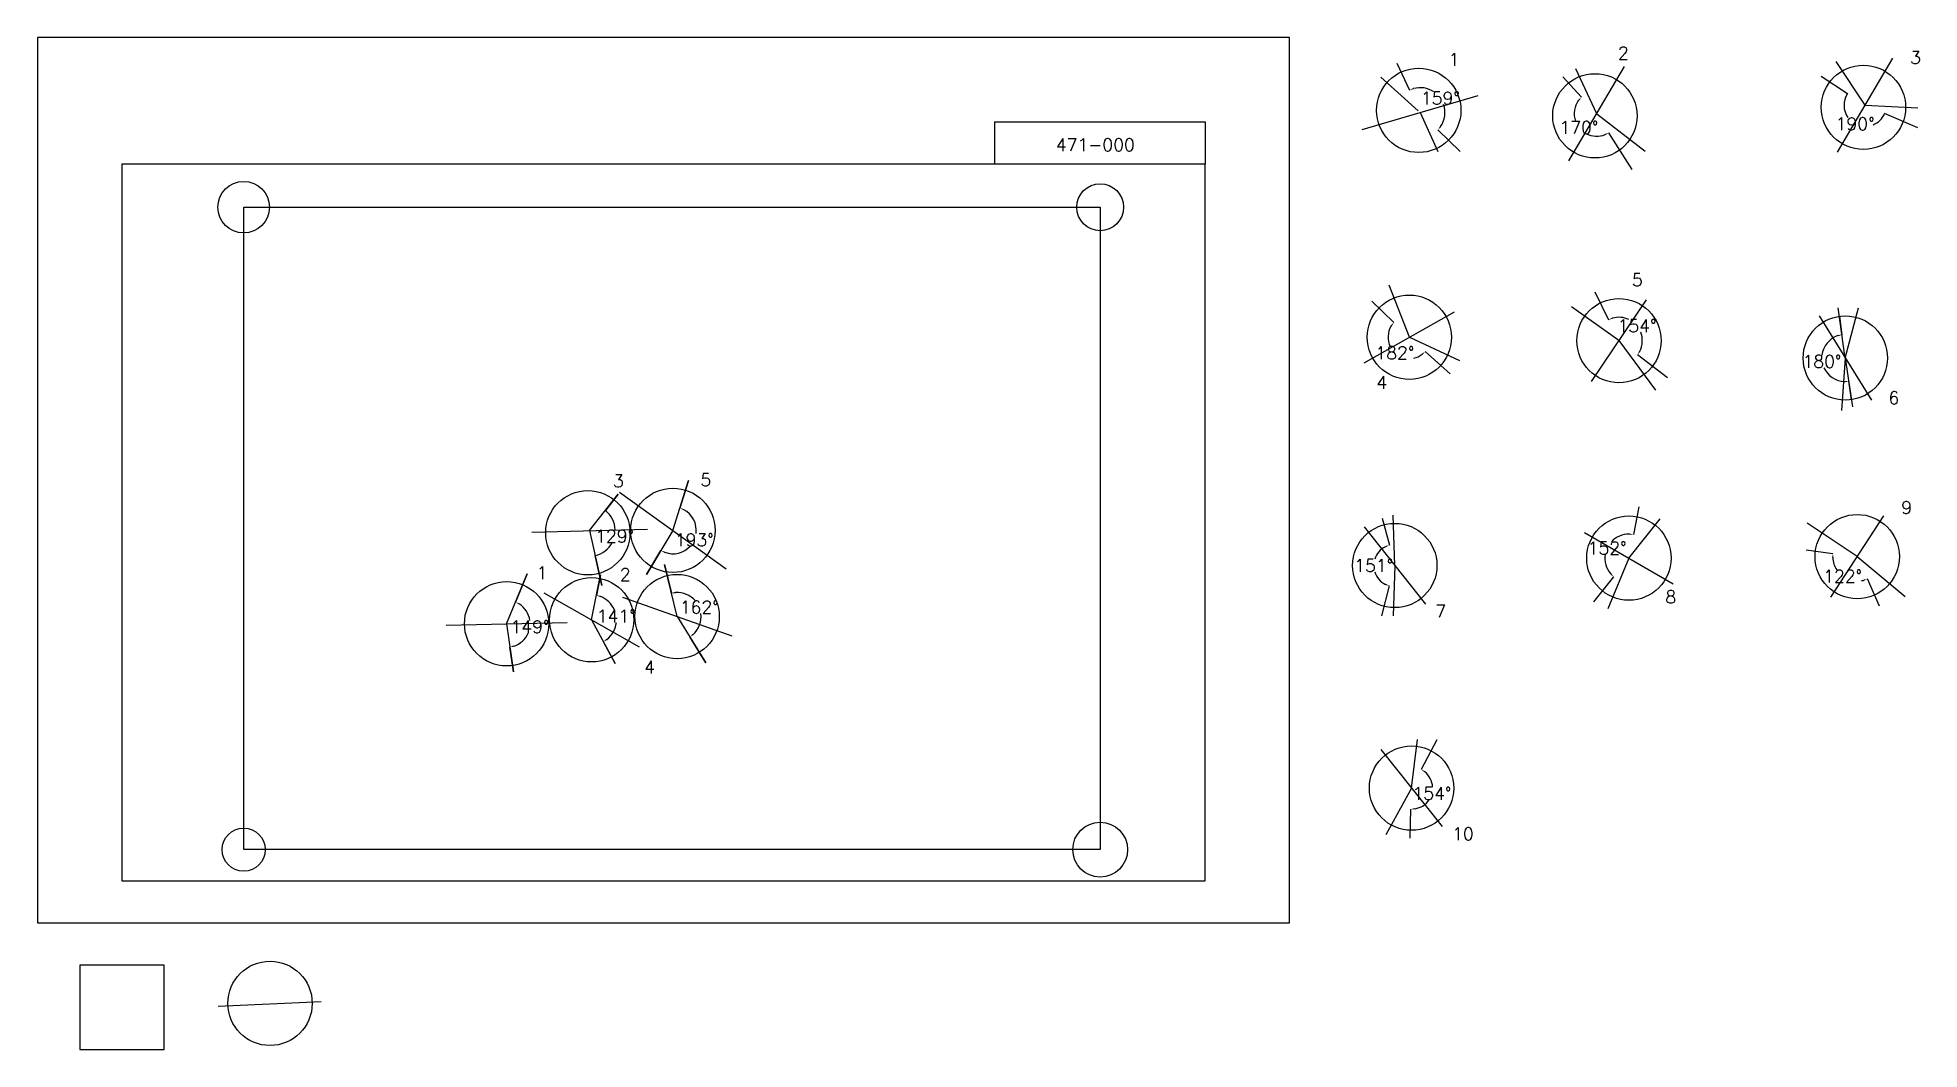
# Model space of a CAD drawing. Extents: x 0 to 2232157, y -150000 to 1050000.
import ezdxf

# ---------------------------------------------------------------- set-up
doc = ezdxf.new("R2010")
doc.units = 0
doc.header["$MEASUREMENT"] = 0
doc.layers.get('0').update_dxf_attribs({"linetype": 'CONTINUOUS'})
doc.layers.get('Defpoints').update_dxf_attribs({"linetype": 'CONTINUOUS'})
for name, color, linetype in [('_0-0_', 7, 'CONTINUOUS'), ('_0-1_V-nasSTD', 7, 'CONTINUOUS'), ('_0-2_番号', 7, 'CONTINUOUS'), ('ADD_LINE', 7, 'CONTINUOUS'), ('文字', 7, 'CONTINUOUS')]:
    doc.layers.add(name, color=color, linetype=linetype)
doc.layers.add('位置合わせ用', color=7, linetype='CONTINUOUS', plot=False)
doc.styles.get("Standard").update_dxf_attribs({"font": 'txt', "height": 15000, "bigfont": 'bigfont.shx'})
doc.dimstyles.get("Standard").update_dxf_attribs({"dimtxt": 0.18, "dimasz": 0.18, "dimexe": 0.18, "dimexo": 0.0625, "dimgap": 0.09, "dimtad": 0, "dimtih": 1, "dimtoh": 1, "dimdec": 4, "dimzin": 0, "dimdsep": 46, "dimtxsty": 'Standard', "dimcen": 0.09, "dimadec": 0, "dimazin": 0, "dimtfac": 1, "dimtdec": 4, "dimtofl": 0, "dimtmove": 0, "dimatfit": 3, "dimfxl": 1, "dimtolj": 1, "dimtzin": 0, "dimarcsym": 0})
picture_1 = doc.add_image_def('image1.jpg', size_in_pixel=(800, 600))

# ---------------------------------------------------------------- blocks, each defined once
blk = doc.blocks.new('-000-CCURVE_ORG002')
at = {"layer": '_0-0_', "color": 5, "linetype": 'Continuous'}
for p, q in [((30, -10), (10, -10)), ((10, -10), (10, -30)), ((30, -30), (30, -10)), ((10, -30), (30, -30))]:
    blk.add_line(p, q, dxfattribs=at)
blk = doc.blocks.new('-008-$$ATRU$$11$$背景色$$色$$0_0_0')
at = {"layer": '_0-2_番号'}
blk.add_blockref('-000-CCURVE_ORG002', (0, 0), dxfattribs=at)
blk = doc.blocks.new('*D27')
at = {"layer": 'ADD_LINE', "color": 0, "linetype": 'Continuous', "lineweight": -2}
for p, q in [((1612482, 1019756), (1627428, 987858)), ((1687501, 914862), (1661045, 940619))]:
    blk.add_line(p, q, dxfattribs=at)
for start, end in [(56.545283, 105.372513), (325.500671, 18.98263)]:
    blk.add_arc((1639931, 961175), 29468, start, end, dxfattribs=at)
at = {"layer": 'ADD_LINE', "color": 0}
for points in [[(1631831, 990370), (1632407, 988806), (1627428, 987858)], [(1663572, 945013), (1664860, 943956), (1661045, 940619)]]:
    blk.add_solid(points, dxfattribs=at)
at = {"layer": 'Defpoints', "color": 0}
for p in [(1612482, 1019756), (1639931, 961175), (1669045, 965723), (1687501, 914862)]:
    blk.add_point(p, dxfattribs=at)
at = {"layer": 'ADD_LINE', "color": 0, "linetype": 'Continuous', "insert": (1663940, 978260), "char_height": 15000, "attachment_point": 5}
blk.add_mtext('\\A1;159%%d', dxfattribs=at)
blk = doc.blocks.new('*D28')
at = {"color": 0, "linetype": 'Continuous', "lineweight": -2}
for p, q in [((1809179, 1003391), (1831324, 979396)), ((1891517, 893504), (1863720, 937271))]:
    blk.add_line(p, q, dxfattribs=at)
for start, end in [(143.458517, 199.177328), (242.968088, 291.666013)]:
    blk.add_arc((1849418, 959791), 26678, start, end, dxfattribs=at)
at = {"color": 0}
for points in [[(1828604, 975119), (1827364, 976233), (1831324, 979396)], [(1859646, 934256), (1858888, 935740), (1863721, 937271)]]:
    blk.add_solid(points, dxfattribs=at)
at = {"layer": 'Defpoints', "color": 0}
for p in [(1809179, 1003391), (1823088, 955491), (1849418, 959791), (1891518, 893504)]:
    blk.add_point(p, dxfattribs=at)
at = {"color": 0, "linetype": 'Continuous', "insert": (1828270, 943528), "char_height": 15000, "attachment_point": 5}
blk.add_mtext('\\A1;170%%d', dxfattribs=at)
blk = doc.blocks.new('*D31')
at = {"layer": 'ADD_LINE', "color": 0, "linetype": 'Continuous', "lineweight": -2}
for p, q in [((2115662, 1004203), (2146913, 983688)), ((2230150, 942907), (2190978, 959896))]:
    blk.add_line(p, q, dxfattribs=at)
for start, end in [(146.716384, 215.556167), (291.744567, 336.55299)]:
    blk.add_arc((2167922, 969896), 25131, start, end, dxfattribs=at)
at = {"layer": 'ADD_LINE', "color": 0}
for points in [[(2146913, 983688), (2146913, 983688), (2146913, 983688)], [(2190978, 959896), (2190978, 959896), (2190978, 959896)]]:
    blk.add_solid(points, dxfattribs=at)
at = {"layer": 'Defpoints', "color": 0}
for p in [(2115662, 1004204), (2167922, 969896), (2146156, 957332), (2230150, 942907)]:
    blk.add_point(p, dxfattribs=at)
at = {"layer": 'ADD_LINE', "color": 0, "linetype": 'Continuous', "insert": (2155982, 947782), "char_height": 15000, "attachment_point": 5}
blk.add_mtext('\\A1;190%%d', dxfattribs=at)
blk = doc.blocks.new('*D492')
at = {"color": 0, "linetype": 'Continuous', "lineweight": -2}
for p, q in [((1582560, 737261), (1608834, 712185)), ((1675657, 651191), (1646046, 677753))]:
    blk.add_line(p, q, dxfattribs=at)
for start, end in [(147.654398, 205.986177), (282.024317, 306.788949)]:
    blk.add_arc((1627174, 694681), 25352, start, end, dxfattribs=at)
at = {"color": 0}
for points in [[(1606412, 707733), (1605099, 708759), (1608834, 712185)], [(1642919, 673763), (1641794, 674993), (1646046, 677753)]]:
    blk.add_solid(points, dxfattribs=at)
at = {"layer": 'Defpoints', "color": 0}
for p in [(1582560, 737262), (1627174, 694681), (1602920, 687300), (1675658, 651190)]:
    blk.add_point(p, dxfattribs=at)
at = {"color": 0, "linetype": 'Continuous', "insert": (1609955, 676073), "char_height": 15000, "attachment_point": 5}
blk.add_mtext('\\A1;182%%d', dxfattribs=at)
blk = doc.blocks.new('*D493')
at = {"color": 0, "linetype": 'Continuous', "lineweight": -2}
for p, q in [((1847215, 748386), (1863522, 715452)), ((1933285, 646506), (1897834, 673710))]:
    blk.add_line(p, q, dxfattribs=at)
for start, end in [(64.877904, 105.999917), (332.840982, 21.383423)]:
    blk.add_arc((1875830, 690596), 27737, start, end, dxfattribs=at)
at = {"color": 0}
for points in [[(1867883, 718035), (1868485, 716481), (1863522, 715453)], [(1899804, 678380), (1901213, 677489), (1897835, 673710)]]:
    blk.add_solid(points, dxfattribs=at)
at = {"layer": 'Defpoints', "color": 0}
for p in [(1847214, 748386), (1887525, 715747), (1875830, 690596), (1933286, 646506)]:
    blk.add_point(p, dxfattribs=at)
at = {"color": 0, "linetype": 'Continuous', "insert": (1897257, 708209), "char_height": 15000, "attachment_point": 5}
blk.add_mtext('\\A1;154%%d', dxfattribs=at)
blk = doc.blocks.new('*D494')
at = {"color": 0, "linetype": 'Continuous', "lineweight": -2}
for p, q in [((2097719, 442479), (2129651, 438247)), ((2185031, 375777), (2170441, 407971))]:
    blk.add_line(p, q, dxfattribs=at)
for start, end in [(182.32444, 213.011449), (280.28229, 284.506363)]:
    blk.add_arc((2158450, 434431), 29051, start, end, dxfattribs=at)
at = {"color": 0}
for points in [[(2130255, 433215), (2128590, 433290), (2129651, 438247)], [(2166004, 405520), (2165449, 407092), (2170441, 407970)]]:
    blk.add_solid(points, dxfattribs=at)
at = {"layer": 'Defpoints', "color": 0}
for p in [(2097719, 442479), (2158450, 434431), (2134111, 418569), (2185032, 375776)]:
    blk.add_point(p, dxfattribs=at)
at = {"color": 0, "linetype": 'Continuous', "insert": (2141135, 411104), "char_height": 15000, "attachment_point": 5}
blk.add_mtext('\\A1;122%%d', dxfattribs=at)
blk = doc.blocks.new('*D495')
at = {"color": 0, "linetype": 'Continuous', "lineweight": -2}
for p, q in [((1899485, 493442), (1893065, 460614)), ((1845899, 380648), (1869761, 410403))]:
    blk.add_line(p, q, dxfattribs=at)
for start, end in [(88.997379, 136.834749), (170.916699, 221.208715)]:
    blk.add_arc((1887594, 432640), 28505, start, end, dxfattribs=at)
at = {"color": 0}
for points in [[(1888005, 460311), (1888181, 461969), (1893065, 460615)], [(1865573, 413259), (1866726, 414463), (1869761, 410403)]]:
    blk.add_solid(points, dxfattribs=at)
at = {"layer": 'Defpoints', "color": 0}
for p in [(1899486, 493442), (1869381, 454567), (1887594, 432640), (1845899, 380648)]:
    blk.add_point(p, dxfattribs=at)
at = {"color": 0, "linetype": 'Continuous', "insert": (1861739, 444640), "char_height": 15000, "attachment_point": 5}
blk.add_mtext('\\A1;152%%d', dxfattribs=at)
blk = doc.blocks.new('*D496')
at = {"color": 0, "linetype": 'Continuous', "lineweight": -2}
for p, q in [((1594921, 479957), (1603443, 448007)), ((1594453, 364310), (1603625, 399771))]:
    blk.add_line(p, q, dxfattribs=at)
for start, end in [(116.442259, 162.722612), (197.730428, 243.989803)]:
    blk.add_arc((1609870, 423913), 24936, start, end, dxfattribs=at)
at = {"color": 0}
for points in [[(1599060, 445461), (1598471, 447020), (1603443, 448007)], [(1598646, 400720), (1599223, 402284), (1603625, 399771)]]:
    blk.add_solid(points, dxfattribs=at)
at = {"layer": 'Defpoints', "color": 0}
for p in [(1594921, 479958), (1587247, 434403), (1609870, 423913), (1594453, 364310)]:
    blk.add_point(p, dxfattribs=at)
at = {"color": 0, "linetype": 'Continuous', "insert": (1584933, 423819), "char_height": 15000, "attachment_point": 5}
blk.add_mtext('\\A1;151%%d', dxfattribs=at)
blk = doc.blocks.new('*D497')
at = {"color": 0, "linetype": 'Continuous', "lineweight": -2}
for p, q in [((2137280, 719501), (2140368, 697666)), ((2151611, 620534), (2148379, 642348))]:
    blk.add_line(p, q, dxfattribs=at)
for start, end in [(108.314688, 172.816777), (204.310121, 268.164898)]:
    blk.add_arc((2144282, 669994), 27948, start, end, dxfattribs=at)
at = {"color": 0}
for points in [[(2135690, 695715), (2135310, 697337), (2140368, 697666)], [(2143435, 641228), (2143339, 642892), (2148379, 642348)]]:
    blk.add_solid(points, dxfattribs=at)
at = {"layer": 'Defpoints', "color": 0}
for p in [(2137280, 719501), (2144282, 669994), (2122350, 652671), (2151611, 620534)]:
    blk.add_point(p, dxfattribs=at)
at = {"color": 0, "linetype": 'Continuous', "insert": (2116623, 665988), "char_height": 15000, "attachment_point": 5}
blk.add_mtext('\\A1;180%%d', dxfattribs=at)
blk = doc.blocks.new('*D662')
at = {"color": 0, "linetype": 'Continuous', "lineweight": -2}
for p, q in [((1659684, 217062), (1641346, 182000)), ((1628066, 100544), (1629066, 134978))]:
    blk.add_line(p, q, dxfattribs=at)
for start, end in [(2.755917, 50.881259), (279.845571, 326.395586)]:
    blk.add_arc((1629789, 159904), 24936, start, end, dxfattribs=at)
at = {"color": 0}
for points in [[(1645980, 179947), (1645064, 178555), (1641346, 182001)], [(1633993, 136166), (1634112, 134504), (1629066, 134978)]]:
    blk.add_solid(points, dxfattribs=at)
at = {"layer": 'Defpoints', "color": 0}
for p in [(1659684, 217062), (1629789, 159904), (1648804, 143771), (1628066, 100544)]:
    blk.add_point(p, dxfattribs=at)
at = {"color": 0, "linetype": 'Continuous', "insert": (1653916, 153603), "char_height": 15000, "attachment_point": 5}
blk.add_mtext('\\A1;154%%d', dxfattribs=at)
blk = doc.blocks.new('*D665')
at = {"layer": 'ADD_LINE', "color": 0, "linetype": 'Continuous', "lineweight": -2}
for p, q in [((580808, 413858), (567001, 380543)), ((564396, 297801), (560235, 327181))]:
    blk.add_line(p, q, dxfattribs=at)
for start, end in [(8.234428, 57.199914), (288.349014, 336.748092)]:
    blk.add_arc((556326, 354786), 27881, start, end, dxfattribs=at)
at = {"layer": 'ADD_LINE', "color": 0}
for points in [[(571816, 378961), (571043, 377485), (567001, 380544)], [(564913, 329134), (565294, 327511), (560235, 327180)]]:
    blk.add_solid(points, dxfattribs=at)
at = {"layer": 'Defpoints', "color": 0}
for p in [(580808, 413858), (556326, 354786), (579937, 339958), (564396, 297801)]:
    blk.add_point(p, dxfattribs=at)
at = {"layer": 'ADD_LINE', "color": 0, "linetype": 'Continuous', "insert": (583986, 351280), "char_height": 15000, "attachment_point": 5}
blk.add_mtext('\\A1;149%%d', dxfattribs=at)
blk = doc.blocks.new('*D668')
at = {"color": 0, "linetype": 'Continuous', "lineweight": -2}
for p, q in [((667501, 412817), (662789, 388520)), ((685207, 307480), (671164, 333558))]:
    blk.add_line(p, q, dxfattribs=at)
for start, end in [(23.875006, 69.307392), (308.020308, 354.061063)]:
    blk.add_arc((657170, 359545), 29516, start, end, dxfattribs=at)
at = {"color": 0}
for points in [[(667827, 387958), (667372, 386355), (662789, 388521)], [(674894, 336990), (675806, 335595), (671164, 333558)]]:
    blk.add_solid(points, dxfattribs=at)
at = {"layer": 'Defpoints', "color": 0}
for p in [(667501, 412817), (657170, 359545), (685708, 352010), (685208, 307480)]:
    blk.add_point(p, dxfattribs=at)
at = {"color": 0, "linetype": 'Continuous', "insert": (686349, 363991), "char_height": 15000, "attachment_point": 5}
blk.add_mtext('\\A1;141%%d', dxfattribs=at)
blk = doc.blocks.new('*D671')
at = {"layer": 'ADD_LINE', "color": 0, "linetype": 'Continuous', "lineweight": -2}
for p, q in [((688646, 508692), (673427, 489172)), ((669420, 400373), (661455, 435673))]:
    blk.add_line(p, q, dxfattribs=at)
for start, end in [(1.658515, 52.0579), (282.715467, 332.245592)]:
    blk.add_arc((654781, 465256), 30326, start, end, dxfattribs=at)
at = {"layer": 'ADD_LINE', "color": 0}
for points in [[(673427, 489172), (673427, 489172), (673427, 489172)], [(661456, 435673), (661456, 435673), (661455, 435673)]]:
    blk.add_solid(points, dxfattribs=at)
at = {"layer": 'Defpoints', "color": 0}
for p in [(688646, 508692), (654781, 465256), (679872, 448223), (669420, 400373)]:
    blk.add_point(p, dxfattribs=at)
at = {"layer": 'ADD_LINE', "color": 0, "linetype": 'Continuous', "insert": (684375, 458633), "char_height": 15000, "attachment_point": 5}
blk.add_mtext('\\A1;129%%d', dxfattribs=at)
blk = doc.blocks.new('*D674')
at = {"color": 0, "linetype": 'Continuous', "lineweight": -2}
for p, q in [((743428, 425261), (751769, 391080)), ((792645, 308380), (773579, 339111))]:
    blk.add_line(p, q, dxfattribs=at)
for start, end in [(40.52641, 93.662265), (311.869442, 7.130734)]:
    blk.add_arc((758535, 363359), 28536, start, end, dxfattribs=at)
at = {"color": 0}
for points in [[(756586, 392660), (756838, 391012), (751769, 391081)], [(777081, 342776), (778080, 341442), (773579, 339111)]]:
    blk.add_solid(points, dxfattribs=at)
at = {"layer": 'Defpoints', "color": 0}
for p in [(743428, 425261), (758535, 363359), (786993, 361260), (792646, 308380)]:
    blk.add_point(p, dxfattribs=at)
at = {"color": 0, "linetype": 'Continuous', "insert": (784847, 374401), "char_height": 15000, "attachment_point": 5}
blk.add_mtext('\\A1;162%%d', dxfattribs=at)
blk = doc.blocks.new('*D677')
at = {"color": 0, "linetype": 'Continuous', "lineweight": -2}
for p, q in [((772113, 524635), (761885, 492017)), ((722408, 413034), (739426, 441700))]:
    blk.add_line(p, q, dxfattribs=at)
for start, end in [(352.114919, 62.246577), (249.646924, 317.313665)]:
    blk.add_arc((753585, 465551), 27737, start, end, dxfattribs=at)
at = {"color": 0}
for points in [[(766821, 490867), (766181, 489328), (761885, 492017)], [(744297, 440298), (743579, 438794), (739426, 441700)]]:
    blk.add_solid(points, dxfattribs=at)
at = {"layer": 'Defpoints', "color": 0}
for p in [(772114, 524636), (753585, 465551), (768988, 442484), (722408, 413034)]:
    blk.add_point(p, dxfattribs=at)
at = {"color": 0, "linetype": 'Continuous', "insert": (778914, 454246), "char_height": 15000, "attachment_point": 5}
blk.add_mtext('\\A1;193%%d', dxfattribs=at)

msp = doc.modelspace()

# ---------------------------------------------------------------- linework, layer by layer
at = {"layer": '_0-1_V-nasSTD', "color": 7, "linetype": 'Continuous'}
for p, q in [((1485000, 1050000), (0, 1050000)), ((0, 1050000), (0, 0)), ((1485000, 1050000), (0, 1050000)), ((0, 1050000), (0, 0)), ((1485000, 0), (1485000, 1050000)), ((1485000, 0), (1485000, 1050000)), ((1135000, 950000), (1135000, 900000)), ((1135000, 950000), (1385000, 950000)), ((1385000, 950000), (1385000, 900000)), ((1385000, 900000), (100000, 900000)), ((100000, 900000), (100000, 50000)), ((1385000, 50000), (1385000, 900000)), ((100000, 50000), (1385000, 50000)), ((0, 0), (1485000, 0)), ((0, 0), (1485000, 0))]:
    msp.add_line(p, q, dxfattribs=at)
at = {"layer": 'ADD_LINE', "color": 1, "linetype": 'Continuous'}
for p, q in [((1816519.43706, 903878.65858), (1882315.93706, 1015704.15858)), ((2135023.28926, 913983.17252), (2200819.78926, 1025808.67252)), ((1571028.09659, 941125.02454), (1708833.59659, 981224.02454)), ((1843082.10478, 642335.94901), (1908577.10478, 738855.44901)), ((1573690.48436, 664418.92053), (1680657.23436, 724943.92053)), ((2113351.05151, 720119.29095), (2175213.30151, 619868.04095)), ((690281.60478, 511035.94901), (816888.60478, 420066.44901)), ((1573599.84541, 469670.84025), (1646139.34541, 378154.34025)), ((2126994.59821, 386171.00199), (2189904.59821, 482690.50199)), ((586318.78926, 463614.75), (723242.28926, 466896.75)), ((1835025.69761, 463233.02192), (1940162.69761, 402046.52192)), ((600662.694, 391656.24643), (713677.49427, 327433.38965)), ((693711.50051, 386166.76302), (823357.50051, 340550.26302)), ((484650.281, 353293.70978), (628001.781, 356279.29022)), ((1593519.25, 205662.25), (1666058.75, 114145.75)), ((214262.32302, -98799.56876), (336470.78129, -93322.43898))]:
    msp.add_line(p, q, dxfattribs=at)
at = {"layer": 'ADD_LINE', "color": 5, "linetype": 'Continuous'}
for p, q in [((1849417.68706, 959791.40858), (1824731.61592, 1013095)), ((2167921.53926, 969895.92252), (2133337.061, 1021586.01265)), ((1637569.6107, 963327.08427), (1593269, 1003289)), ((1639930.84659, 961174.52454), (1660969.35022, 914861.82525)), ((2167921.53926, 969895.92252), (2230150.4375, 966693.63309)), ((1849417.68706, 959791.40858), (1907070.5, 915461)), ((1627173.85936, 694681.42053), (1603053, 756584)), ((1875829.60478, 690595.69901), (1819695, 730821)), ((2144282.17651, 669993.66595), (2135874.84661, 729434.5)), ((2144282.17651, 669993.66595), (2159881.11393, 729434.5)), ((1627173.85936, 694681.42053), (1686782, 666999.5)), ((1875829.60478, 690595.69901), (1919233, 631868.5)), ((2144282.17651, 669993.66595), (2139973.5, 607862)), ((2144282.17651, 669993.66595), (2152852.5, 612158.5)), ((753585.10478, 465551.19901), (772113.5, 524635.5)), ((654780.53926, 465255.75), (688646, 508692.5)), ((1609869.59541, 423912.59025), (1607859.5021, 483624.43754)), ((1887594.19761, 432639.77192), (1924592.5, 479202.5)), ((2158449.59821, 434430.75199), (2099218, 473956.5)), ((654780.53926, 465255.75), (669420.5, 400373)), ((753585.10478, 465551.19901), (722408.0319, 413033.55374)), ((758534.50051, 363358.51302), (743427.69313, 425261.09249)), ((1887594.19761, 432639.77192), (1862762, 372404)), ((2158449.59821, 434430.75199), (2215384.5, 387018.5)), ((556326.031, 354786.5), (580808, 413858)), ((657170.09413, 359544.81804), (667501, 412817)), ((1609869.59541, 423912.59025), (1608159.50179, 364310.06247)), ((657170.09413, 359544.81804), (685207.5, 307479.5)), ((758534.50051, 363358.51302), (792645.46705, 308380.05311)), ((556326.031, 354786.5), (564396, 297801)), ((1629789, 159904), (1636845.5, 217647.28885)), ((1629789, 159904), (1599375.79815, 104642.5))]:
    msp.add_line(p, q, dxfattribs=at)
at = {"layer": 'ADD_LINE', "color": 5, "linetype": 'ByBlock'}
for centre in [(1638300.12759, 963713.94411), (1847299.84098, 957259.81804), (2165803.69318, 967364.33199), (1627173.85936, 694681.42053), (1875829.60478, 690595.69901), (2144282.17651, 669993.66595), (753585.10478, 465551.19901), (652662.69318, 462724.15947), (1609869.59541, 423912.59025), (1887594.19761, 432639.77192), (2158449.59821, 434430.75199), (556326.031, 354786.5), (657170.09413, 359544.81804), (758534.50051, 363358.51302), (1629789, 159904), (275704.61091, -95468.83904)]:
    msp.add_circle(centre, 50000, dxfattribs=at)
at = {"layer": '位置合わせ用', "color": 5, "linetype": 'Continuous'}
for centre, radius in [((244424.4, 848880.595), 30579.2687), ((1260424.4, 848880.595), 27848.33235), ((244424.4, 86880.595), 25672.78835), ((1260424.4, 86880.595), 32483.49996)]:
    msp.add_circle(centre, radius, dxfattribs=at)

# ---------------------------------------------------------------- block references
at = {"layer": '_0-0_', "xscale": 5000, "yscale": 5000, "zscale": 5000}
msp.add_blockref('-008-$$ATRU$$11$$背景色$$色$$0_0_0', (0, 0), dxfattribs=at)

# ---------------------------------------------------------------- texts
at = {"layer": '文字', "color": 5, "linetype": 'Continuous'}
for s, p in [('1', (1673664.84659, 1016741.02454)), ('2', (1874537.93706, 1024176.15858)), ('3', (2221228, 1018828.5)), ('5', (1891120.10478, 755271.69901)), ('4', (1587985.85936, 633522.92053)), ('6', (2195400.17651, 615212.66595)), ('3', (682550.5, 516664)), ('5', (786180.5, 518071)), ('9', (2210625.69761, 485179.27192)), ('1', (591690.75, 407813.58043)), ('2', (690609.5, 405614.5)), ('8', (1930840.69761, 379162.77192)), ('7', (1657991.59541, 362204.09025)), ('4', (719346.50051, 295789.05276)), ('10', (1677911, 98195.5))]:
    msp.add_text(s, height=15000, dxfattribs=at).set_placement(p)
at = {"layer": '文字', "linetype": 'Continuous'}
msp.add_text('471-000', height=15000, dxfattribs=at).set_placement((1207698.06436, 915464.91089))

# ---------------------------------------------------------------- dimensions: what is measured, and where the dimension line sits
at = {"color": 5, "linetype": 'Continuous'}
for base, center, p1, p2, picture, middle in [((1823088.23526, 955490.96023), (1849417.68706, 959791.40858), (1809178.77504, 1003391.05715), (1891517.5, 893504), '*D28', (1828269.9978, 943527.67201)), ((1602919.66927, 687300.1765), (1627173.85936, 694681.42053), (1582560, 737261.5), (1675657.5, 651190.5), '*D492', (1609955.37168, 676073.03042)), ((1887525.02456, 715746.55986), (1875829.60478, 690595.69901), (1847214.5, 748386.5), (1933285.5, 646506), '*D493', (1897256.73514, 708208.95339)), ((2122350.14113, 652670.99813), (2144282.17651, 669993.66595), (2137279.85621, 719500.91301), (2151611.40936, 620533.75951), '*D497', (2116622.71578, 665988.26601)), ((768988.05844, 442483.95679), (753585.10478, 465551.19901), (772113.5, 524635.5), (722408, 413033.5), '*D677', (778913.74232, 454245.94512)), ((1869381.14317, 454567.03326), (1887594.19761, 432639.77192), (1899485.5, 493442.5), (1845899, 380648), '*D495', (1861738.50652, 444639.91276)), ((1587247.09662, 434402.94997), (1609869.59541, 423912.59025), (1594921, 479957.5), (1594452.55209, 364310), '*D496', (1584933.35154, 423818.56891)), ((786992.88595, 361260.15779), (758534.50051, 363358.51302), (743427.69313, 425261.09249), (792645.5, 308380), '*D674', (784847.04186, 374400.83906)), ((2134111.47282, 418568.6119), (2158449.59821, 434430.75199), (2097719, 442479), (2185031.5, 375776.5), '*D494', (2141135.0292, 411103.5675)), ((685707.83833, 352010.21336), (657170.09413, 359544.81804), (667501, 412817), (685207.5, 307479.5), '*D668', (686348.93667, 363990.96917)), ((1648803.90553, 143771.4718), (1629789, 159904), (1659684.47103, 217061.94462), (1628066.5, 100544), '*D662', (1653916.18486, 153602.8851))]:
    dim = msp.add_angular_dim_3p(base=base, center=center, p1=p1, p2=p2, dimstyle='Standard', override={"dimasz": 5000, "dimtmove": 2}, dxfattribs=at)
    dim.commit()
    dim.dimension.update_dxf_attribs({"geometry": picture, "text_midpoint": middle})
at = {"layer": 'ADD_LINE', "color": 5, "linetype": 'Continuous'}
for base, center, p1, p2, override, picture, middle in [((1669045.20403, 965723.35508), (1639930.84659, 961174.52454), (1612481.5, 1019756.5), (1687500.66701, 914861.77454), {"dimasz": 5000, "dimtmove": 2}, '*D27', (1663939.77503, 978259.86983)), ((2146156.07889, 957332.10205), (2167921.53926, 969895.92252), (2115661.5, 1004203.5), (2230150.5, 942906.93528), {"dimtmove": 2}, '*D31', (2155981.84538, 947781.93238)), ((679871.65635, 448222.72207), (654780.53926, 465255.75), (688646, 508692.5), (669420.5, 400373), {"dimtmove": 2}, '*D671', (684375.00539, 458633.38097)), ((579937.21236, 339957.85489), (556326.031, 354786.5), (580808, 413858), (564396, 297801), {"dimasz": 5000, "dimtmove": 2}, '*D665', (583986.09119, 351279.69642))]:
    dim = msp.add_angular_dim_3p(base=base, center=center, p1=p1, p2=p2, dimstyle='Standard', override=override, dxfattribs=at)
    dim.commit()
    dim.dimension.update_dxf_attribs({"geometry": picture, "text_midpoint": middle})

# ---------------------------------------------------------------- pictures from other files: only their frames are drawn
image = msp.add_image(picture_1, insert=(244424.4, 86880.595), size_in_units=(1016000, 762000), dxfattribs=at)
image.dxf.flags = 7

doc.saveas('drawing.dxf')
